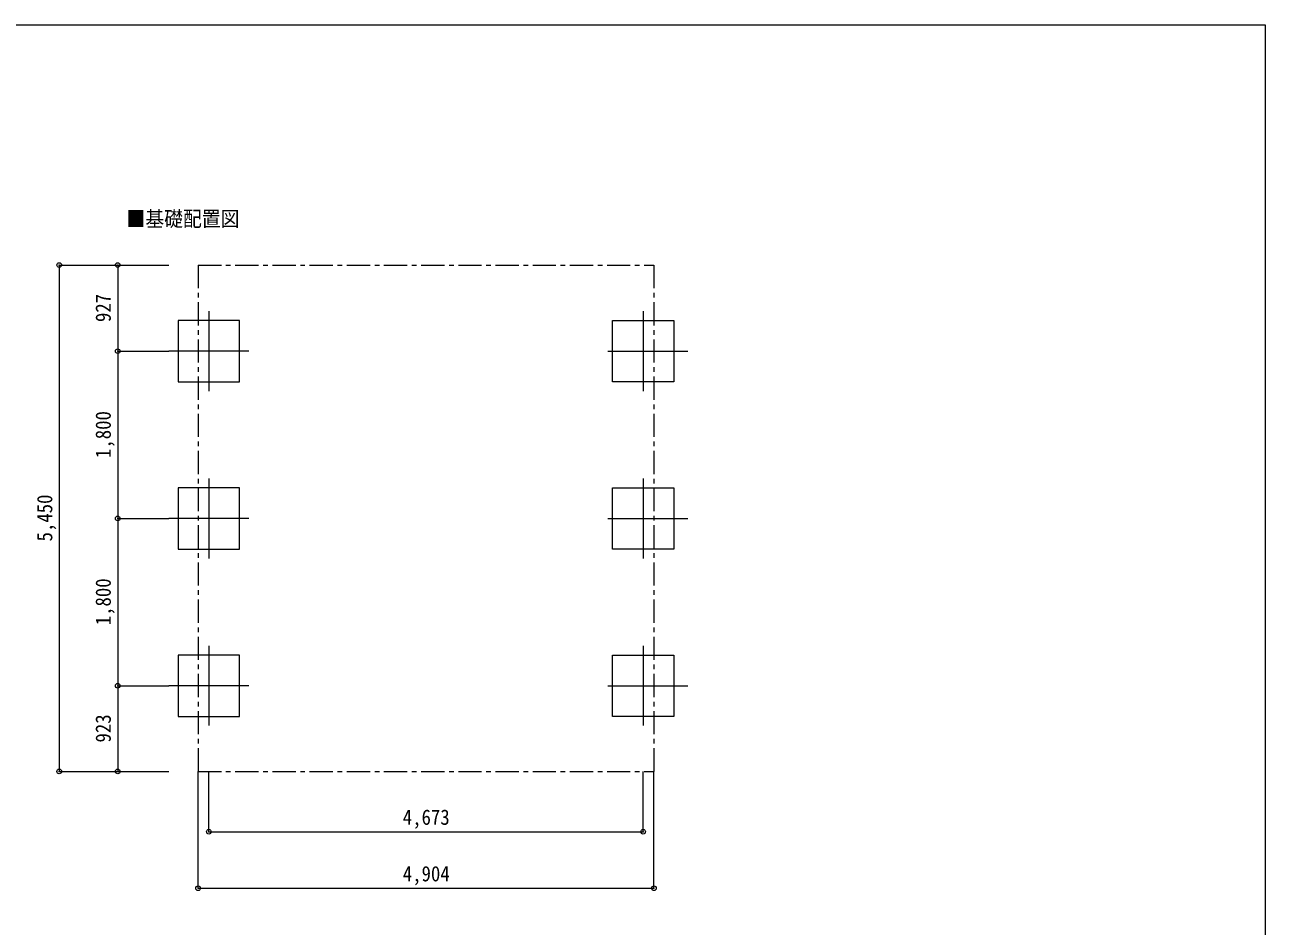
# Model space of a CAD drawing. Units: millimetres at full size, sheet at 1:50. Extents: x -14053 to 14053, y -9700 to 9700.
# Drawn here: x 1 to 13347, y 0 to 9700 of the extents above; entities that cross this region are included whole.
import ezdxf
from ezdxf.enums import TextEntityAlignment as Align

# ---------------------------------------------------------------- set-up
doc = ezdxf.new("R2010")
doc.units = ezdxf.units.MM
doc.header["$LTSCALE"] = 50
doc.header["$PDMODE"] = 32
doc.header["$PDSIZE"] = 50
doc.linetypes.add('CHAIN1', pattern=[8, 5, -1, 1, -1])
for name, color, linetype, lineweight in [('0-6_PARTS1', 6, 'Continuous', 9), ('1-0', 4, 'Continuous', 9), ('1-1', 2, 'Continuous', 9), ('1-6', 6, 'Continuous', 9), ('F-0', 7, 'Continuous', 9)]:
    doc.layers.add(name, color=color, linetype=linetype, lineweight=lineweight)
doc.styles.add('ＭＳ ゴシック', font='')
doc.styles.get('ＭＳ ゴシック').set_extended_font_data('MS Gothic')

msp = doc.modelspace()

# ---------------------------------------------------------------- linework, layer by layer
at = {"layer": '0-6_PARTS1'}
for p, q in [((371.21, 7115.03), (371.21, 1665.01)), ((1000.79, 7115.03), (1000.79, 6188.01)), ((1000.79, 6188.01), (1000.79, 4388.01)), ((1000.79, 4388.01), (1000.79, 2588.01)), ((1000.79, 2588.01), (1000.79, 1665.01)), ((1981.07, 1016.31), (6654.07, 1016.31)), ((1865.57, 408.06), (6769.57, 408.06))]:
    msp.add_line(p, q, dxfattribs=at)
at = {"layer": '1-0'}
for p, q in [((1981.07, 6618.01), (1981.07, 5758.01)), ((6654.07, 6618.01), (6654.07, 5758.01)), ((2411.07, 6188.01), (1551.07, 6188.01)), ((6274.07, 6188.01), (7134.07, 6188.01)), ((1981.07, 4818.01), (1981.07, 3958.01)), ((6654.07, 4818.01), (6654.07, 3958.01)), ((2411.07, 4388.01), (1551.07, 4388.01)), ((6274.07, 4388.01), (7134.07, 4388.01)), ((1981.07, 3018.01), (1981.07, 2158.01)), ((6654.07, 3018.01), (6654.07, 2158.01)), ((2411.07, 2588.01), (1551.07, 2588.01)), ((6274.07, 2588.01), (7134.07, 2588.01))]:
    msp.add_line(p, q, dxfattribs=at)
for points in [[(2311.07, 5858.01), (2311.07, 6518.01), (1651.07, 6518.01), (1651.07, 5858.01)], [(6324.07, 5858.01), (6324.07, 6518.01), (6984.07, 6518.01), (6984.07, 5858.01)], [(2311.07, 4058.01), (2311.07, 4718.01), (1651.07, 4718.01), (1651.07, 4058.01)], [(6324.07, 4058.01), (6324.07, 4718.01), (6984.07, 4718.01), (6984.07, 4058.01)], [(2311.07, 2258.01), (2311.07, 2918.01), (1651.07, 2918.01), (1651.07, 2258.01)], [(6324.07, 2258.01), (6324.07, 2918.01), (6984.07, 2918.01), (6984.07, 2258.01)]]:
    msp.add_lwpolyline(points, close=True, dxfattribs=at)
at = {"layer": '1-1', "color": 7, "linetype": 'CHAIN1'}
for p, q in [((1865.57, 7115.03), (1865.57, 1665.01)), ((1865.57, 1665.01), (6769.57, 1665.01))]:
    msp.add_line(p, q, dxfattribs=at)
msp.add_lwpolyline([(1865.57, 7115.03), (6769.57, 7115.03), (6769.57, 1665.01)], dxfattribs=at)
at = {"layer": '1-6'}
for p, q in [((371.21, 7115.03), (1551.07, 7115.03)), ((1000.79, 7115.03), (1551.07, 7115.03)), ((1000.79, 6188.01), (1551.07, 6188.01)), ((1000.79, 4388.01), (1551.07, 4388.01)), ((1000.79, 2588.01), (1551.07, 2588.01)), ((371.21, 1665.01), (1551.07, 1665.01)), ((1000.79, 1665.01), (1551.07, 1665.01)), ((1865.57, 408.06), (1865.57, 1665.01)), ((1981.07, 1016.31), (1981.07, 1665.01)), ((6654.07, 1016.31), (6654.07, 1665.01)), ((6769.57, 408.06), (6769.57, 1665.01))]:
    msp.add_line(p, q, dxfattribs=at)
for p in [(371.21, 7115.03), (1000.79, 7115.03), (1000.79, 6188.01), (1000.79, 4388.01), (1000.79, 2588.01), (371.21, 1665.01), (1000.79, 1665.01), (1981.07, 1016.31), (6654.07, 1016.31), (1865.57, 408.06), (6769.57, 408.06)]:
    msp.add_point(p, dxfattribs=at)
at = {"layer": 'F-0', "color": 5, "lineweight": 5}
for p, q in [((-14053.43, 9700), (13346.57, 9700)), ((13346.57, 9700), (13346.57, -9700))]:
    msp.add_line(p, q, dxfattribs=at)

# ---------------------------------------------------------------- texts
at = {"layer": '0-6_PARTS1', "color": 7, "style": 'ＭＳ ゴシック', "width": 0.9}
for s, p in [('927', (975.79, 6501.52)), ('1,800', (975.79, 5038.01)), ('5,450', (346.21, 4140.02)), ('1,800', (975.79, 3238.01)), ('923', (975.79, 1976.51))]:
    msp.add_text(s, height=165, rotation=90, dxfattribs=at).set_placement(p, align=Align.BOTTOM_LEFT)
at = {"layer": '1-0', "color": 7, "style": 'ＭＳ ゴシック', "width": 0.9}
msp.add_text('■基礎配置図', height=165, dxfattribs=at).set_placement((1095.07, 7480.77), align=Align.BOTTOM_LEFT)
at = {"layer": '1-6', "color": 7, "style": 'ＭＳ ゴシック', "width": 0.9}
for s, p in [('4,673', (4067.57, 1041.31)), ('4,904', (4067.57, 433.06))]:
    msp.add_text(s, height=165, dxfattribs=at).set_placement(p, align=Align.BOTTOM_LEFT)

doc.saveas('drawing.dxf')
